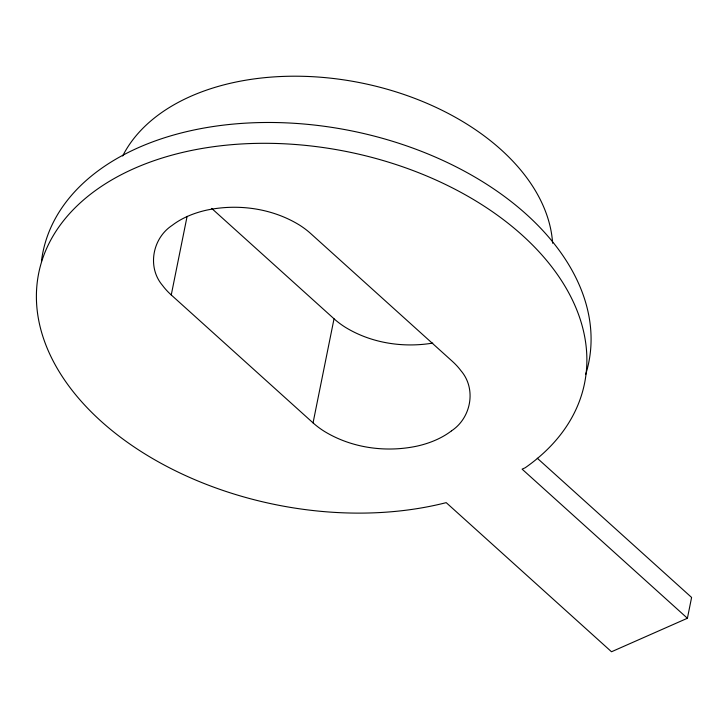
<?xml version="1.0" encoding="UTF-8"?>
<svg xmlns="http://www.w3.org/2000/svg" width="728" height="728" viewBox="0 0 728 728"><rect width="100%" height="100%" fill="white"/><g stroke="black" fill="none" stroke-linecap="round" stroke-linejoin="round"><path stroke-width="1.09" d="M451.524 430.83A101.092 65.383 11.4 0 1 416.898 446.146C385.676 452.734 351.624 448.066 324.26 431.304A76.021 49.167 11.4 0 1 313.049 422.877L171.253 294.958L187.105 216.343M313.049 422.877L334.034 318.791L211.657 208.39M687.405 618.254L522.103 469.141L525.152 467.795A278.433 180.089 11.4 0 0 389.034 162.317A278.433 180.089 11.4 0 0 38.147 317.199A278.433 180.089 11.4 0 0 446.209 502.639L611.511 651.76L687.405 618.254L691.6 597.442L537.264 458.212M451.533 430.83C471.153 417.945 476.622 388.961 461.024 370.807A76.012 49.167 11.4 0 0 452.288 361.279L310.592 233.451A76.021 49.167 11.4 0 0 299.399 225.016C272.044 208.226 237.992 203.558 206.761 210.11A101.092 65.383 11.4 0 0 172.117 225.407C152.48 238.265 146.956 267.249 162.526 285.431A76.021 49.167 11.4 0 0 171.253 294.958M432.76 343.088C402.994 348.02 371.107 343.125 345.245 327.227A76.021 49.167 11.4 0 1 334.034 318.791M41.46 261.234A278.433 180.089 11.4 0 1 354.099 131.404A278.433 180.089 11.4 0 1 585.64 374.547M122.65 156.019A222.741 144.071 11.4 0 1 361.479 82.983A222.741 144.071 11.4 0 1 552.616 243.225"/></g></svg>
